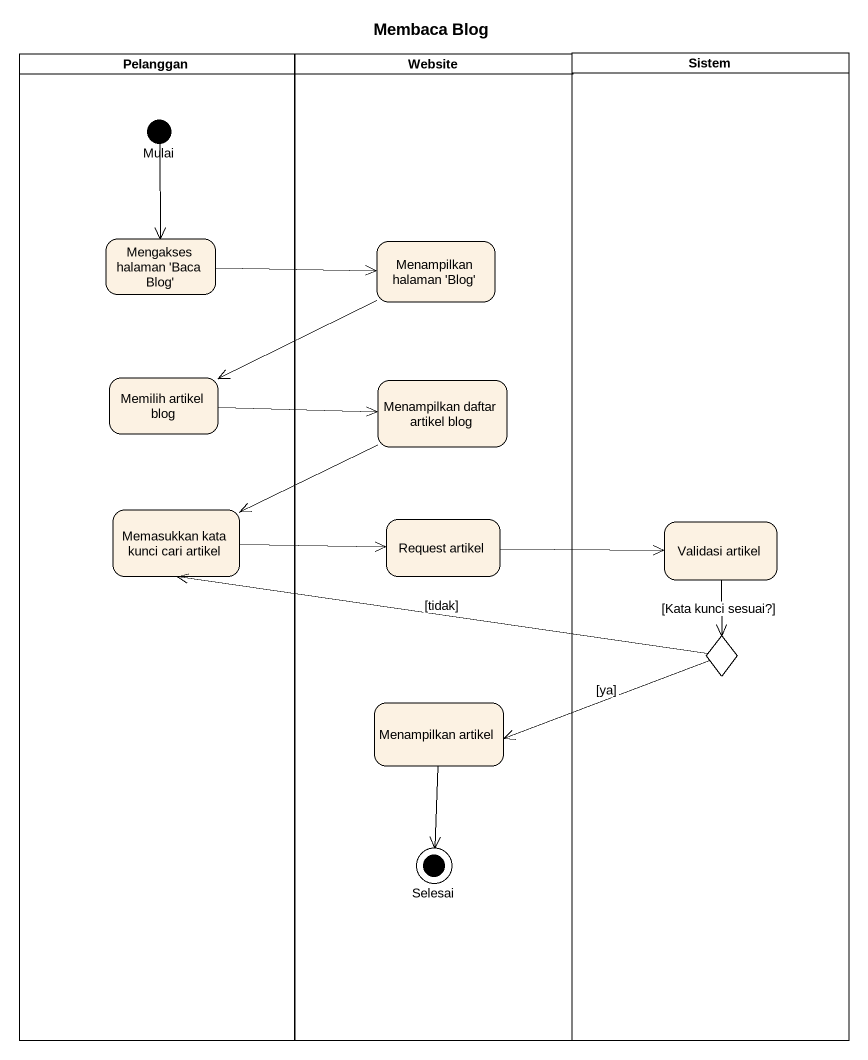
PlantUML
@startuml
title Membaca Blog
hide empty description
state Pelanggan <<partition>> {
  state Mulai <<start>>
  state "Mengakses halaman 'Baca Blog'" as Mengakses_halaman_Baca_Blog
  state "Memilih artikel blog" as Memilih_artikel_blog
  state "Memasukkan kata kunci cari artikel" as Memasukkan_kata_kunci_cari
}
state Website <<partition>> {
  state "Menampilkan halaman 'Blog'" as Menampilkan_halaman_Blog
  state "Menampilkan daftar artikel blog" as Menampilkan_daftar_artikel
  state "Request artikel" as Request_artikel
  state "Menampilkan artikel" as Menampilkan_artikel
  state Selesai <<end>>
}
state Sistem <<partition>> {
  state "Validasi artikel" as Validasi_artikel
  state choice1 <<choice>>
}
Mulai --> Mengakses_halaman_Baca_Blog
Mengakses_halaman_Baca_Blog -right-> Menampilkan_halaman_Blog
Menampilkan_halaman_Blog -left-> Memilih_artikel_blog
Memilih_artikel_blog -right-> Menampilkan_daftar_artikel
Menampilkan_daftar_artikel -left-> Memasukkan_kata_kunci_cari
Memasukkan_kata_kunci_cari -right-> Request_artikel
Request_artikel -right-> Validasi_artikel
Validasi_artikel --> choice1 : [Kata kunci sesuai?]
choice1 -left-> Memasukkan_kata_kunci_cari : [tidak]
choice1 -left-> Menampilkan_artikel : [ya]
Menampilkan_artikel --> Selesai
@enduml
